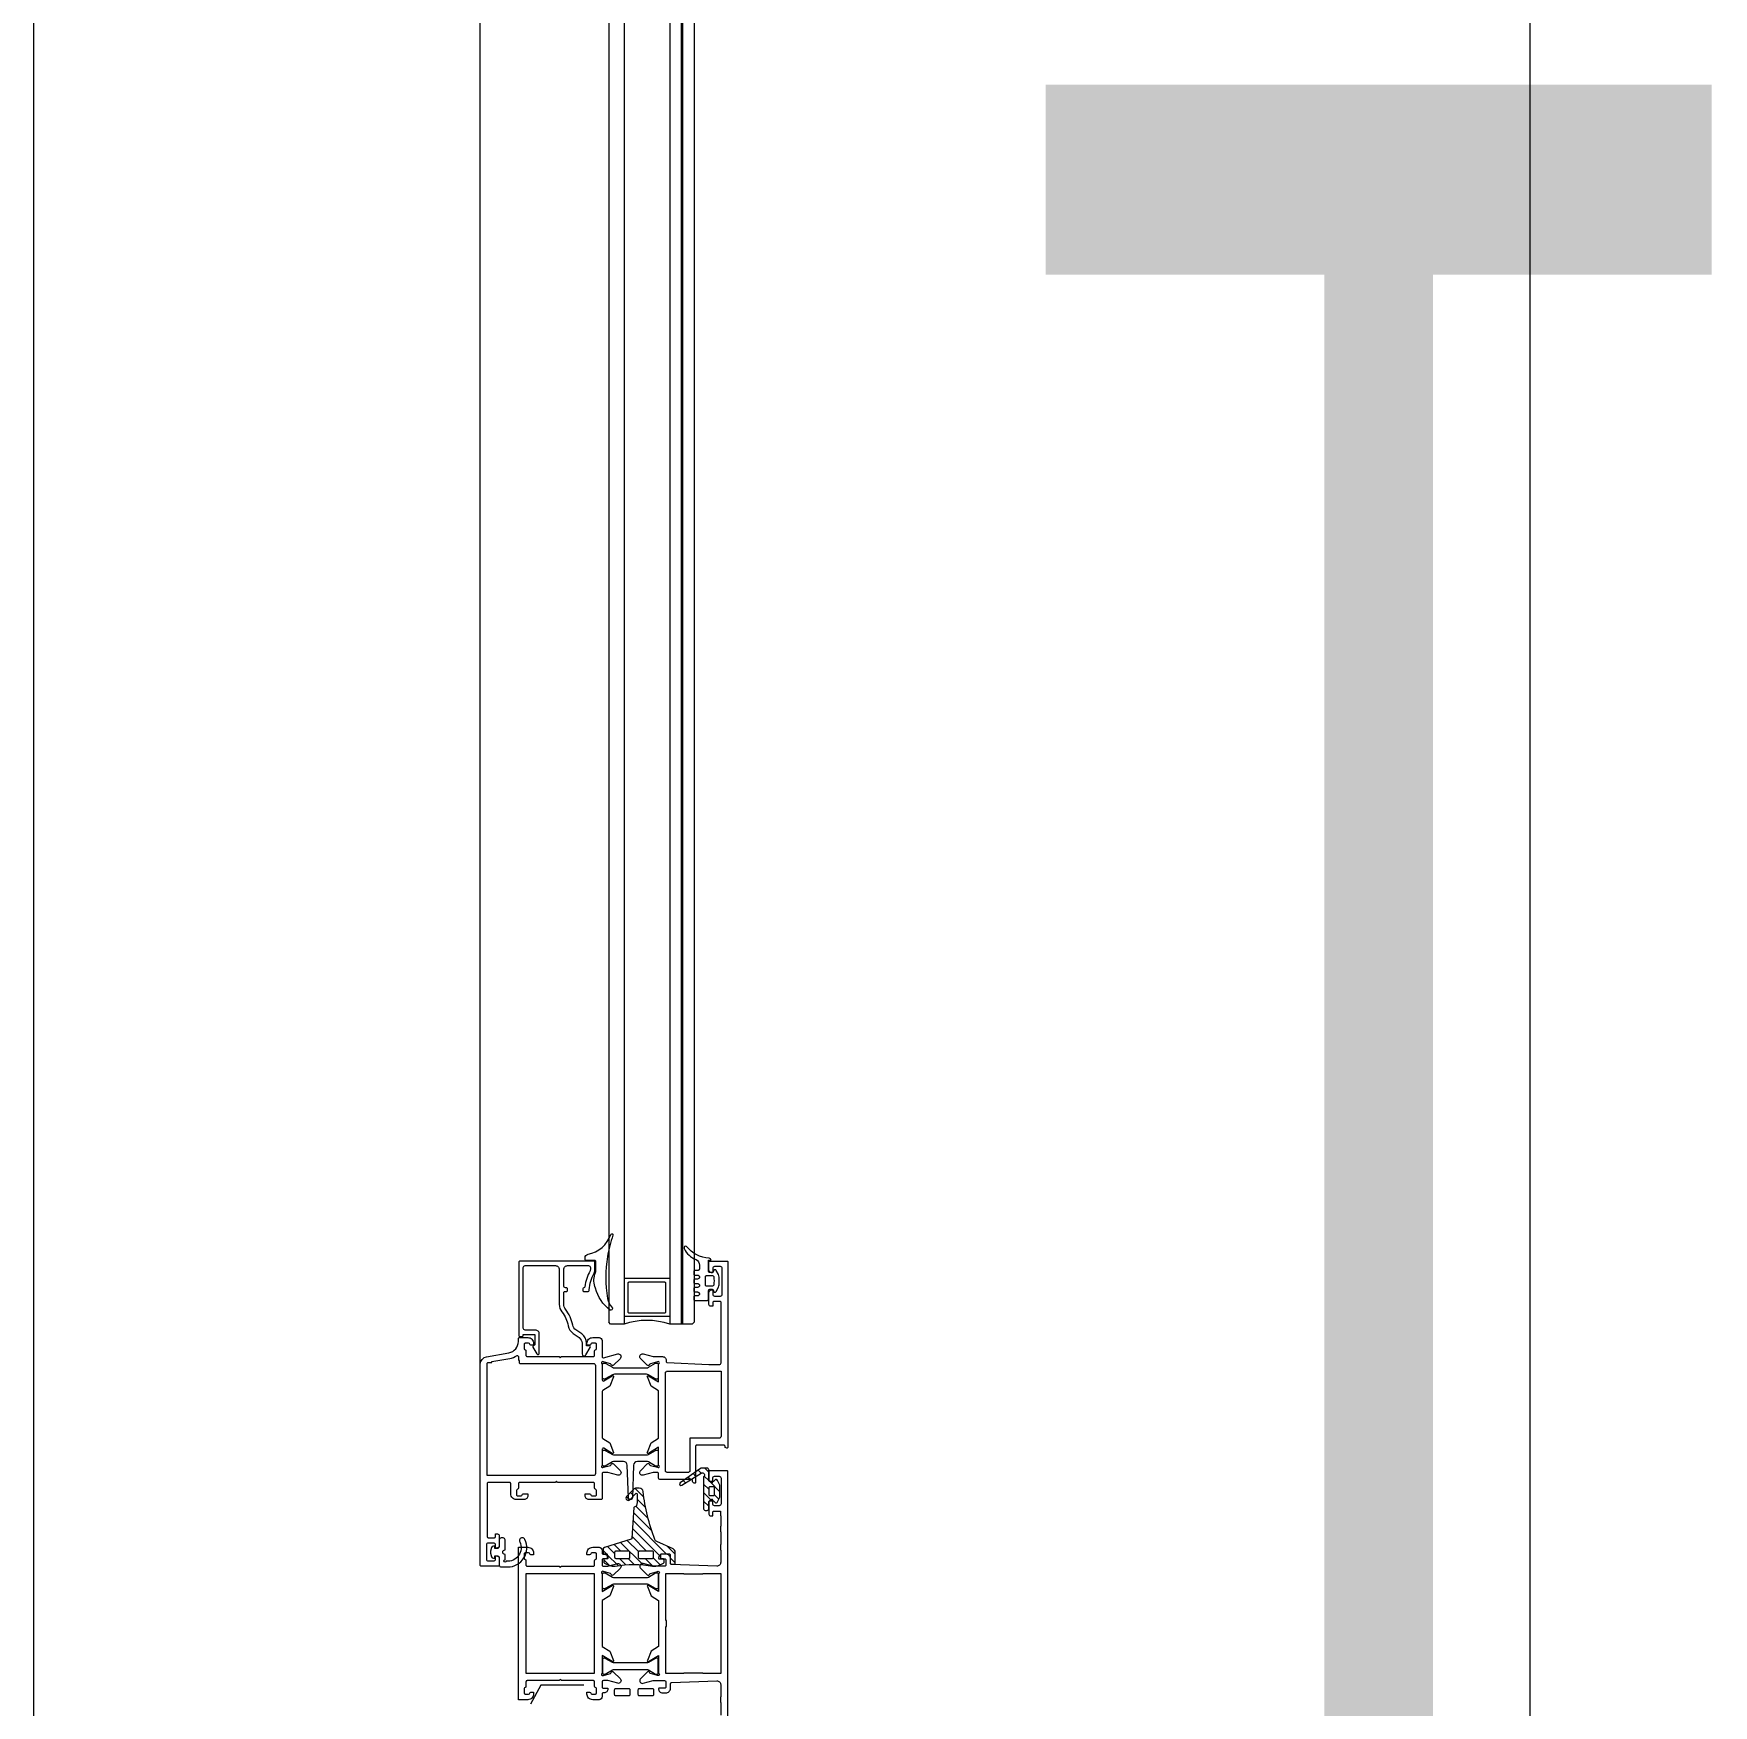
# Model space of a CAD drawing. Extents: x -9058 to 11890, y 0 to 4205.
# Drawn here: x 9837.8 to 9881.88, y 3164.12 to 3207.97 of the extents above; entities that cross this region are included whole.
import ezdxf
from ezdxf.enums import TextEntityAlignment as Align

# ---------------------------------------------------------------- set-up
doc = ezdxf.new("R2010")
doc.units = 0
doc.header["$MEASUREMENT"] = 0
doc.layers.get('0').update_dxf_attribs({"color": 9, "lineweight": 9})
doc.layers.add('M-TEFRIS2-015', color=129, linetype='Continuous', lineweight=9)
doc.layers.add('M-TEFRIS2-015 @ 20', color=129, linetype='Continuous', lineweight=9)
doc.styles.add('Arial', font='arial.ttf', dxfattribs={"height": 2.5})
doc.styles.add('MuuM_TEXT-STANDART', font='ARIALN.TTF')

# ---------------------------------------------------------------- blocks, each defined once
blk = doc.blocks.new('0a_roomno2')
blk.add_lwpolyline([(18, -5), (18, -16)])
at = {"style": 'Arial'}
blk.add_attdef('ODANO', (0, 1.505), '', height=3, dxfattribs=at)
blk.add_attdef('MEKANADI', text='', height=3, dxfattribs=at).set_placement((0.525, -4.75), align=Align.BOTTOM_LEFT)
at = {"style": 'MuuM_TEXT-STANDART', "width": 0.6}
for tag, p in [('YER01', (15, -7)), ('TAVAN01', (20.625, -7)), ('DUVAR01', (26.25, -7)), ('YER02', (15, -10.375)), ('TAVAN02', (20.625, -10.375)), ('DUVAR02', (26.25, -10.375)), ('YER03', (15, -13.75)), ('TAVAN03', (20.625, -13.75)), ('DUVAR03', (26.25, -13.75))]:
    blk.add_attdef(tag, text='', height=2.25, dxfattribs=at).set_placement(p, align=Align.MIDDLE_CENTER)
at = {"style": 'MuuM_TEXT-STANDART'}
blk.add_attdef('M2', text='', height=2.25, dxfattribs=at).set_placement((1.3231, -7.8046), align=Align.MIDDLE_LEFT)
at = {"style": 'MuuM_TEXT-STANDART', "width": 0.6}
blk.add_attdef('TEMIZTAVANYUKSEKLIGI', text='', height=2.25, dxfattribs=at).set_placement((2.7, -13.1619), align=Align.MIDDLE_LEFT)
blk = doc.blocks.new('*U679')
at = {"layer": 'M-TEFRIS2-015 @ 20'}
ref = blk.add_blockref('0a_roomno2', (9477.804, 3319.132), dxfattribs=dict(at, xscale=20, yscale=20, zscale=20))
ref.add_attrib('TAVAN01', 'T05', dxfattribs={"layer": '0', "height": 45, "style": 'MuuM_TEXT-STANDART', "width": 0.6}).set_placement((9890.304, 3184.132), align=Align.MIDDLE_CENTER)

msp = doc.modelspace()

# ---------------------------------------------------------------- hatches: boundary and pattern name
at = {"layer": 'M-TEFRIS2-015'}
h = msp.add_hatch(dxfattribs=at)
h.set_pattern_fill('ANSI31', color=256, scale=0.05, angle=360, style=0)
h.set_pattern_definition([(135, (9986.88847, 3350.93458), (0.1122532, 0.1122532), [])])
edge = h.paths.add_edge_path(flags=16)
edge.add_arc((9855.546, 3169.65), 0.025, 180, 270)
edge.add_line((9855.546, 3169.625), (9855.646, 3169.625))
edge.add_arc((9855.646, 3169.65), 0.025, -90, 0)
edge.add_line((9855.671, 3169.65), (9855.671, 3169.83))
edge.add_arc((9855.646, 3169.83), 0.025, 0, 90)
edge.add_line((9855.646, 3169.855), (9855.546, 3169.855))
edge.add_arc((9855.546, 3169.83), 0.025, 90, 180)
edge.add_line((9855.521, 3169.83), (9855.521, 3169.65))
edge = h.paths.add_edge_path()
edge.add_arc((9855.551, 3169.455), 0.035, 90, 180, ccw=False)
edge.add_line((9855.551, 3169.49), (9855.631, 3169.49))
edge.add_arc((9855.631, 3169.475), 0.015, 47.8308, 90, ccw=False)
edge.add_line((9855.641, 3169.486), (9855.683, 3169.446))
edge.add_arc((9855.711, 3169.475), 0.04, 226.3869, 332.9563)
edge.add_line((9855.746, 3169.457), (9855.792, 3169.546))
edge.add_arc((9855.636, 3169.625), 0.175, -27.0437, 0)
edge.add_line((9855.811, 3169.625), (9855.811, 3169.855))
edge.add_arc((9855.636, 3169.855), 0.175, 0, 27.0437)
edge.add_line((9855.792, 3169.935), (9855.746, 3170.023))
edge.add_arc((9855.711, 3170.005), 0.04, 27.0437, 133.6131)
edge.add_line((9855.683, 3170.034), (9855.641, 3169.994))
edge.add_arc((9855.631, 3170.005), 0.015, -90, -47.8308, ccw=False)
edge.add_line((9855.631, 3169.99), (9855.551, 3169.99))
edge.add_arc((9855.551, 3170.025), 0.035, 180, 270, ccw=False)
edge.add_line((9855.516, 3170.025), (9855.516, 3170.305))
edge.add_arc((9855.476, 3170.305), 0.04, 0, 90)
edge.add_line((9855.476, 3170.345), (9855.331, 3170.345))
edge.add_arc((9855.331, 3170.295), 0.05, 90, 130.0348)
edge.add_line((9855.299, 3170.334), (9854.765, 3169.961))
edge.add_arc((9854.791, 3169.93), 0.04, 130.0348, 303.0043)
edge.add_line((9854.812, 3169.897), (9855.317, 3170.215))
edge.add_arc((9855.35, 3170.164), 0.06, -56.1456, 123.0043, ccw=False)
edge.add_line((9855.384, 3170.115), (9855.384, 3169.275))
edge.add_arc((9855.424, 3169.275), 0.04, 180, 270)
edge.add_line((9855.424, 3169.235), (9855.476, 3169.235))
edge.add_arc((9855.476, 3169.275), 0.04, 270, 360)
edge.add_line((9855.516, 3169.275), (9855.516, 3169.455))
h = msp.add_hatch(dxfattribs=at)
h.set_pattern_fill('ANSI31', color=256, scale=0.05, angle=-90, style=0)
h.set_pattern_definition([(135, (9604.3745, 3168.47475), (-0.1122532, -0.1122532), [])])
h.paths.add_polyline_path([(9853.363, 3169.599), (9853.544, 3169.787, -0.203536), (9853.616, 3169.817), (9853.696, 3169.817, -0.380587), (9853.795, 3169.729, 0.061836), (9854.103, 3168.472, 0.189764), (9854.152, 3168.418), (9854.58, 3168.227, -0.285747), (9854.636, 3168.137), (9854.636, 3167.847, -0.414214), (9854.616, 3167.827), (9854.526, 3167.827, -0.414214), (9854.506, 3167.847), (9854.506, 3168.062, 0.414214), (9854.471, 3168.097), (9854.281, 3168.097, 0.414214), (9854.256, 3168.072), (9854.256, 3167.992, 0.414214), (9854.281, 3167.967), (9854.316, 3167.967, -0.414214), (9854.346, 3167.937), (9854.346, 3167.871, -0.296563), (9854.334, 3167.853), (9854.199, 3167.793, -0.104779), (9854.126, 3167.777), (9854.046, 3167.777, 0.081633), (9853.066, 3167.777), (9852.986, 3167.777, -0.104779), (9852.913, 3167.793), (9852.778, 3167.853, -0.296563), (9852.766, 3167.871), (9852.766, 3167.937, -0.414214), (9852.796, 3167.967), (9852.831, 3167.967, 0.414214), (9852.856, 3167.992), (9852.856, 3168.072, 0.414214), (9852.831, 3168.097), (9852.771, 3168.097, -0.414214), (9852.746, 3168.122), (9852.746, 3168.217, -0.328426), (9852.781, 3168.265), (9853.484, 3168.484, 0.309555), (9853.501, 3168.506), (9853.556, 3169.309, -0.394287), (9853.576, 3169.327, 0.364538), (9853.625, 3169.369, 0.068684), (9853.636, 3169.669, 0.950368), (9853.596, 3169.667, -0.000002), (9853.596, 3169.667), (9853.449, 3169.516, -0.999219)])
h.paths.add_polyline_path([(9853.696, 3168.167), (9854.036, 3168.167, -0.414214), (9854.066, 3168.137), (9854.066, 3168.007, -0.414214), (9854.036, 3167.977), (9853.696, 3167.977, -0.414214), (9853.666, 3168.007), (9853.666, 3168.137, -0.414214)], flags=16)
h.paths.add_polyline_path([(9853.446, 3168.137), (9853.446, 3168.007, -0.414214), (9853.416, 3167.977), (9853.076, 3167.977, -0.414214), (9853.046, 3168.007), (9853.046, 3168.137, -0.414214), (9853.076, 3168.167), (9853.416, 3168.167, -0.414214)], flags=16)

# ---------------------------------------------------------------- linework, layer by layer
for p, q in [((9852.894, 3222.048), (9852.894, 3176.678)), ((9853.294, 3222.048), (9853.294, 3176.678)), ((9854.494, 3222.048), (9854.494, 3176.678)), ((9854.794, 3222.048), (9854.794, 3176.678)), ((9854.832, 3222.048), (9854.832, 3176.678)), ((9855.132, 3222.048), (9855.132, 3176.678)), ((9852.894, 3176.895), (9852.894, 3174.626)), ((9852.894, 3176.895), (9852.894, 3174.17)), ((9853.294, 3176.895), (9853.294, 3174.12)), ((9854.494, 3176.895), (9854.494, 3174.12)), ((9854.794, 3176.895), (9854.794, 3174.12)), ((9854.832, 3176.895), (9854.832, 3174.12)), ((9855.132, 3176.895), (9855.132, 3174.17)), ((9854.494, 3175.32), (9853.294, 3175.32)), ((9852.944, 3174.12), (9852.894, 3174.17)), ((9853.294, 3174.12), (9852.944, 3174.12)), ((9854.494, 3174.32), (9853.294, 3174.32)), ((9855.082, 3174.12), (9854.494, 3174.12)), ((9855.082, 3174.12), (9855.132, 3174.17)), ((9851.112, 3164.652), (9850.842, 3164.152)), ((9852.072, 3164.652), (9851.112, 3164.652)), ((9852.243, 3164.652), (9852.072, 3164.652))]:
    msp.add_line(p, q, dxfattribs=at)
for points in [[(9877.058, 3299.873), (9877.058, 3159.873)], [(9849.522, 3173.05), (9849.523, 3291.808)]]:
    msp.add_lwpolyline(points, dxfattribs=at)
for points in [[(9852.523, 3175.79), (9852.303, 3175.79, -0.414214), (9852.273, 3175.82), (9852.273, 3175.858, -0.356389), (9852.353, 3175.956, 0.262181), (9852.947, 3176.47, -0.316752), (9852.975, 3176.49, -0.499585), (9853.004, 3176.452, 0.048291), (9852.862, 3175.896, 0.086497), (9852.865, 3174.797, 0.16681), (9852.977, 3174.57, -0.169383), (9852.991, 3174.549), (9852.993, 3174.536, -0.513067), (9852.927, 3174.489, -0.159858), (9852.548, 3175.064, -0.178819), (9852.53, 3175.43), (9852.54, 3175.45, 0.13005), (9852.553, 3175.499), (9852.553, 3175.76, 0.414214)], [(9851.743, 3174.977), (9851.783, 3174.977, 0.414214), (9851.813, 3175.007), (9851.813, 3175.047, 0.414214), (9851.783, 3175.077), (9851.763, 3175.077, -0.414214), (9851.713, 3175.127), (9851.713, 3175.557, -0.414214), (9851.813, 3175.657), (9852.362, 3175.657, -0.414214), (9852.412, 3175.607), (9852.412, 3175.555, -0.127567), (9852.403, 3175.521, 0.09888), (9852.269, 3175.103, -0.367727), (9852.241, 3175.077, 0.399482), (9852.213, 3175.047), (9852.213, 3175.007, 0.414214), (9852.243, 3174.977), (9852.333, 3174.977, 0.400329), (9852.383, 3175.024, -0.114933), (9852.507, 3175.461, 0.127017), (9852.532, 3175.558), (9852.532, 3175.747, 0.414214), (9852.502, 3175.777), (9850.562, 3175.777, 0.414214), (9850.532, 3175.747), (9850.532, 3173.827, 0.414214), (9850.562, 3173.797), (9850.622, 3173.797, 0.414214), (9850.652, 3173.827), (9850.652, 3173.847), (9850.952, 3173.847), (9850.952, 3173.577), (9850.917, 3173.557, 0.414214), (9850.906, 3173.516), (9851.005, 3173.345, 0.767327), (9851.072, 3173.363), (9851.072, 3173.867, 0.414214), (9850.972, 3173.967), (9850.702, 3173.967, -0.414214), (9850.652, 3174.017), (9850.652, 3175.607, -0.414214), (9850.702, 3175.657), (9851.493, 3175.657, -0.414214), (9851.593, 3175.557), (9851.593, 3174.643, 0.172094), (9851.664, 3174.442, -0.126051), (9851.83, 3174.081, 0.197455), (9851.961, 3173.876), (9852.115, 3173.768, -0.244698), (9852.192, 3173.621), (9852.192, 3173.341, 0.767327), (9852.294, 3173.314), (9852.408, 3173.512, 0.57735), (9852.382, 3173.557), (9852.312, 3173.557), (9852.312, 3173.621, 0.244698), (9852.184, 3173.866), (9852.03, 3173.969, -0.197455), (9851.948, 3174.097, 0.126051), (9851.757, 3174.512, -0.178336), (9851.713, 3174.643), (9851.713, 3174.947, -0.414214)], [(9854.364, 3174.42, 0.414214), (9854.394, 3174.45), (9854.394, 3175.19, 0.414214), (9854.364, 3175.22), (9853.424, 3175.22, 0.414214), (9853.394, 3175.19), (9853.394, 3174.45, 0.414214), (9853.424, 3174.42)], [(9855.656, 3175.362, 0.359904), (9855.627, 3175.387), (9855.451, 3175.387, 0.414214), (9855.421, 3175.357), (9855.421, 3175.157, 0.414214), (9855.451, 3175.127), (9855.627, 3175.127, 0.359904), (9855.656, 3175.151, 0.094739)], [(9852.522, 3173.421, -0.365977), (9852.547, 3173.45, 0.365977), (9852.572, 3173.48), (9852.572, 3173.59, 0.414214), (9852.542, 3173.62), (9852.452, 3173.62, 0.365977), (9852.423, 3173.595, -0.366034), (9852.393, 3173.57), (9852.332, 3173.57, -0.414214), (9852.322, 3173.58), (9852.322, 3173.62, -0.414214), (9852.472, 3173.77), (9852.642, 3173.77, -0.414214), (9852.722, 3173.69), (9852.722, 3173.27, 0.493043), (9852.76, 3173.241), (9853.128, 3173.34, -0.700084), (9853.204, 3173.232), (9853.191, 3173.214), (9853.018, 3173.043, -0.607471), (9852.958, 3173.059, 0.283637), (9852.936, 3173.081), (9852.753, 3173.131, 1.229391), (9852.722, 3173.08), (9852.722, 3172.659, 0.585524), (9852.768, 3172.634), (9852.987, 3172.768, -0.713664), (9853.016, 3172.743), (9852.922, 3172.494), (9852.737, 3172.38, 0.261412), (9852.722, 3172.355), (9852.722, 3171.144, 0.261412), (9852.737, 3171.118), (9852.922, 3171.005), (9853.016, 3170.755, -0.713664), (9852.987, 3170.731), (9852.768, 3170.865, 0.585524), (9852.722, 3170.839), (9852.722, 3170.418, 1.229391), (9852.753, 3170.368), (9852.936, 3170.417, 0.283637), (9852.958, 3170.44, -0.607471), (9853.018, 3170.456), (9853.191, 3170.284), (9853.204, 3170.267, -0.700084), (9853.128, 3170.159), (9852.868, 3170.229), (9852.752, 3170.229, 0.414214), (9852.722, 3170.199), (9852.722, 3169.55, -0.414214), (9852.692, 3169.52), (9852.372, 3169.52, -0.414222), (9852.272, 3169.62), (9852.272, 3169.66, -0.414214), (9852.282, 3169.67), (9852.393, 3169.67, -0.366034), (9852.423, 3169.645, 0.365977), (9852.452, 3169.62), (9852.542, 3169.62, 0.414214), (9852.572, 3169.65), (9852.572, 3169.76, 0.365977), (9852.547, 3169.79, -0.365977), (9852.522, 3169.819), (9852.522, 3169.94, 0.414214), (9852.492, 3169.97), (9851.552, 3169.97), (9851.522, 3170), (9851.492, 3169.97), (9850.552, 3169.97, 0.414214), (9850.522, 3169.94), (9850.522, 3169.819, -0.365977), (9850.497, 3169.79, 0.365977), (9850.472, 3169.76), (9850.472, 3169.65, 0.414214), (9850.502, 3169.62), (9850.592, 3169.62, 0.365977), (9850.622, 3169.645, -0.366034), (9850.651, 3169.67), (9850.762, 3169.67, -0.414214), (9850.772, 3169.66), (9850.772, 3169.62, -0.414214), (9850.672, 3169.52), (9850.472, 3169.52, -0.414214), (9850.322, 3169.67), (9850.322, 3169.94, 0.414214), (9850.292, 3169.97), (9849.732, 3169.97, 0.414214), (9849.702, 3169.94), (9849.702, 3168.55, 0.414214), (9849.732, 3168.52), (9849.892, 3168.52, 0.414214), (9849.922, 3168.55), (9849.922, 3168.62), (9849.972, 3168.62, -0.414214), (9850.022, 3168.57), (9850.022, 3168.315, -0.414214), (9849.952, 3168.245), (9849.932, 3168.245, -0.414214), (9849.922, 3168.255), (9849.922, 3168.33, 0.414214), (9849.872, 3168.38), (9849.732, 3168.38, 0.414214), (9849.682, 3168.33), (9849.682, 3167.96, 0.414214), (9849.732, 3167.91), (9849.872, 3167.91, 0.414214), (9849.922, 3167.96), (9849.922, 3168.035, -0.414214), (9849.932, 3168.045), (9849.952, 3168.045, -0.414214), (9850.022, 3167.975), (9850.022, 3167.8, -0.414214), (9849.992, 3167.77), (9849.552, 3167.77, -0.414214), (9849.522, 3167.8), (9849.522, 3173.07, -0.363975), (9849.688, 3173.267), (9850.274, 3173.37, 0.36397), (9850.522, 3173.666), (9850.522, 3173.74, -0.414214), (9850.552, 3173.77), (9850.772, 3173.77, -0.414214), (9850.922, 3173.62), (9850.922, 3173.58, -0.414214), (9850.912, 3173.57), (9850.851, 3173.57, -0.366034), (9850.822, 3173.595, 0.365977), (9850.792, 3173.62), (9850.702, 3173.62, 0.414214), (9850.672, 3173.59), (9850.672, 3173.48, 0.365977), (9850.697, 3173.45, -0.365977), (9850.722, 3173.421), (9850.722, 3173.3, 0.414214), (9850.752, 3173.27), (9851.592, 3173.27), (9851.622, 3173.24), (9851.652, 3173.27), (9852.492, 3173.27, 0.414214), (9852.522, 3173.3)], [(9849.702, 3173.069, -0.207097), (9849.724, 3173.12), (9849.822, 3173.12), (9849.822, 3173.138), (9850.3, 3173.223, 0.106114), (9850.475, 3173.294, -0.602221), (9850.522, 3173.269), (9850.522, 3173.22, 0.162278), (9850.542, 3173.16), (9850.542, 3173.12, 0.414214), (9850.572, 3173.09), (9852.492, 3173.09, -0.414214), (9852.542, 3173.04), (9852.542, 3170.2, -0.414214), (9852.492, 3170.15), (9849.702, 3170.15)], [(9853.937, 3172.99), (9854.123, 3173.097, -0.131652), (9854.138, 3173.101), (9854.164, 3173.101, -0.414214), (9854.194, 3173.071), (9854.194, 3172.711, -0.414214), (9854.164, 3172.681), (9854.138, 3172.681, -0.131652), (9854.123, 3172.685), (9853.937, 3172.793, 0.131652), (9853.887, 3172.806), (9853.041, 3172.806, 0.131652), (9852.991, 3172.793), (9852.804, 3172.685, -0.131652), (9852.789, 3172.681), (9852.764, 3172.681, -0.414214), (9852.734, 3172.711), (9852.734, 3173.071, -0.414214), (9852.764, 3173.101), (9852.789, 3173.101, -0.131652), (9852.804, 3173.097), (9852.991, 3172.99, 0.131652), (9853.041, 3172.976), (9853.887, 3172.976, 0.131652)], [(9855.022, 3171.12), (9855.022, 3170.28, -0.414214), (9854.972, 3170.23), (9854.432, 3170.23, -0.414214), (9854.382, 3170.28), (9854.382, 3172.84, -0.414214), (9854.432, 3172.89), (9855.842, 3172.89), (9855.842, 3171.18, -0.414214), (9855.792, 3171.13), (9855.032, 3171.13, 0.414214)], [(9853.381, 3170.424, 0.403142), (9853.281, 3170.52), (9853.041, 3170.52, 0.131652), (9852.991, 3170.507), (9852.804, 3170.399, -0.131652), (9852.789, 3170.395), (9852.764, 3170.395, -0.414214), (9852.734, 3170.425), (9852.734, 3170.785, -0.414214), (9852.764, 3170.815), (9852.789, 3170.815, -0.131652), (9852.804, 3170.811), (9852.991, 3170.703, 0.131652), (9853.041, 3170.69), (9853.887, 3170.69, 0.131652), (9853.937, 3170.703), (9854.123, 3170.811, -0.131652), (9854.138, 3170.815), (9854.164, 3170.815, -0.414214), (9854.194, 3170.785), (9854.194, 3170.425, -0.414214), (9854.164, 3170.395), (9854.138, 3170.395, -0.131652), (9854.123, 3170.399), (9853.937, 3170.507, 0.131652), (9853.887, 3170.52), (9853.646, 3170.52, 0.403142), (9853.546, 3170.424), (9853.514, 3169.568, -0.962756), (9853.414, 3169.568)], [(9855.516, 3169.455, -0.414214), (9855.551, 3169.49), (9855.631, 3169.49, -0.186103), (9855.641, 3169.486), (9855.683, 3169.446, 0.501687), (9855.746, 3169.457), (9855.792, 3169.546, 0.118551), (9855.811, 3169.625), (9855.811, 3169.855, 0.118551), (9855.792, 3169.935), (9855.746, 3170.023, 0.501687), (9855.683, 3170.034), (9855.641, 3169.994, -0.186103), (9855.631, 3169.99), (9855.551, 3169.99, -0.414214), (9855.516, 3170.025), (9855.516, 3170.305, 0.414214), (9855.476, 3170.345), (9855.331, 3170.345, 0.176484), (9855.299, 3170.334), (9854.765, 3169.961, 0.940455), (9854.812, 3169.897), (9855.317, 3170.215, -0.992608), (9855.384, 3170.115), (9855.384, 3169.275, 0.414214), (9855.424, 3169.235), (9855.476, 3169.235, 0.414214), (9855.516, 3169.275)], [(9855.521, 3169.65, 0.414214), (9855.546, 3169.625), (9855.646, 3169.625, 0.414214), (9855.671, 3169.65), (9855.671, 3169.83, 0.414214), (9855.646, 3169.855), (9855.546, 3169.855, 0.414214), (9855.521, 3169.83)], [(9849.902, 3167.986), (9849.902, 3168.046), (9849.982, 3168.046, -0.236068), (9850.022, 3167.966), (9850.022, 3167.802, 0.414214), (9850.072, 3167.752), (9850.243, 3167.752, 0.557109), (9850.691, 3168.475, 0.284432), (9850.624, 3168.516, 0.557109), (9850.557, 3168.408, -0.59685), (9850.202, 3167.904, -2.161979), (9850.172, 3167.939), (9850.172, 3168.081, -1), (9850.172, 3168.201), (9850.172, 3168.466, 0.414214), (9850.122, 3168.516), (9850.072, 3168.516, 0.414214), (9850.022, 3168.466), (9850.022, 3168.316, -0.236068), (9849.982, 3168.236), (9849.902, 3168.236), (9849.902, 3168.296), (9849.868, 3168.296, 0.323522), (9849.821, 3168.262), (9849.79, 3168.169, 0.019238), (9849.788, 3168.161), (9849.788, 3168.121, 0.019238), (9849.79, 3168.114), (9849.821, 3168.021, 0.323522), (9849.868, 3167.986)], [(9853.078, 3168.167, 0.414214), (9853.048, 3168.137), (9853.048, 3168.007, 0.414214), (9853.078, 3167.977), (9853.418, 3167.977, 0.414214), (9853.448, 3168.007), (9853.448, 3168.137, 0.414214), (9853.418, 3168.167)], [(9853.698, 3168.167, 0.414214), (9853.668, 3168.137), (9853.668, 3168.007, 0.414214), (9853.698, 3167.977), (9854.038, 3167.977, 0.414214), (9854.068, 3168.007), (9854.068, 3168.137, 0.414214), (9854.038, 3168.167)], [(9853.04, 3167.305, 0.131652), (9852.99, 3167.292), (9852.804, 3167.184, -0.131652), (9852.789, 3167.18), (9852.764, 3167.18, -0.414214), (9852.734, 3167.21), (9852.734, 3167.57, -0.414214), (9852.764, 3167.6), (9852.789, 3167.6, -0.131652), (9852.804, 3167.596), (9852.99, 3167.489, 0.131652), (9853.04, 3167.475), (9853.887, 3167.475, 0.131652), (9853.937, 3167.489), (9854.123, 3167.596, -0.131652), (9854.138, 3167.6), (9854.164, 3167.6, -0.414214), (9854.194, 3167.57), (9854.194, 3167.21, -0.414214), (9854.164, 3167.18), (9854.138, 3167.18, -0.131652), (9854.123, 3167.184), (9853.937, 3167.292, 0.131652), (9853.887, 3167.305)], [(9853.04, 3165.234, -0.131652), (9852.99, 3165.248), (9852.804, 3165.355, 0.131652), (9852.789, 3165.359), (9852.764, 3165.359, 0.414214), (9852.734, 3165.329), (9852.734, 3164.969, 0.414214), (9852.764, 3164.939), (9852.789, 3164.939, 0.131652), (9852.804, 3164.944), (9852.99, 3165.051, -0.131652), (9853.04, 3165.064), (9853.887, 3165.064, -0.131652), (9853.937, 3165.051), (9854.123, 3164.944, 0.131652), (9854.138, 3164.939), (9854.164, 3164.939, 0.414214), (9854.194, 3164.969), (9854.194, 3165.329, 0.414214), (9854.164, 3165.359), (9854.138, 3165.359, 0.131652), (9854.123, 3165.355), (9853.937, 3165.248, -0.131652), (9853.887, 3165.234)], [(9853.078, 3164.373, -0.414214), (9853.048, 3164.403), (9853.048, 3164.533, -0.414214), (9853.078, 3164.563), (9853.418, 3164.563, -0.414214), (9853.448, 3164.533), (9853.448, 3164.403, -0.414214), (9853.418, 3164.373)], [(9853.698, 3164.373, -0.414214), (9853.668, 3164.403), (9853.668, 3164.533, -0.414214), (9853.698, 3164.563), (9854.038, 3164.563, -0.414214), (9854.068, 3164.533), (9854.068, 3164.403, -0.414214), (9854.038, 3164.373)]]:
    msp.add_lwpolyline(points, format="xyb", close=True, dxfattribs=at)
for points in [[(9855.532, 3175.852, -0.220745), (9854.938, 3176.161, 0.651907), (9854.869, 3176.105, 0.176952), (9855.185, 3175.814, -0.281357), (9855.273, 3175.67), (9855.273, 3175.589), (9855.273, 3175.576), (9855.272, 3175.568), (9855.271, 3175.561), (9855.268, 3175.554), (9855.263, 3175.547), (9855.258, 3175.54), (9855.252, 3175.535), (9855.245, 3175.531), (9855.237, 3175.528), (9855.223, 3175.526), (9855.147, 3175.526), (9855.144, 3175.525), (9855.141, 3175.525), (9855.138, 3175.524), (9855.135, 3175.522), (9855.133, 3175.52), (9855.131, 3175.517), (9855.129, 3175.514), (9855.128, 3175.512), (9855.127, 3175.506), (9855.127, 3175.426), (9855.127, 3175.423), (9855.128, 3175.42), (9855.129, 3175.417), (9855.131, 3175.414), (9855.133, 3175.412), (9855.135, 3175.409), (9855.138, 3175.408), (9855.141, 3175.407), (9855.147, 3175.406), (9855.223, 3175.406), (9855.23, 3175.405), (9855.237, 3175.403), (9855.245, 3175.401), (9855.252, 3175.396), (9855.258, 3175.391), (9855.263, 3175.385), (9855.268, 3175.378), (9855.271, 3175.37), (9855.273, 3175.356), (9855.272, 3175.348), (9855.271, 3175.341), (9855.268, 3175.334), (9855.263, 3175.327), (9855.258, 3175.32), (9855.252, 3175.315), (9855.245, 3175.311), (9855.237, 3175.308), (9855.223, 3175.306), (9855.147, 3175.306), (9855.144, 3175.305), (9855.141, 3175.305), (9855.138, 3175.304), (9855.135, 3175.302), (9855.133, 3175.3), (9855.131, 3175.297), (9855.129, 3175.294), (9855.128, 3175.292), (9855.127, 3175.286), (9855.127, 3175.206), (9855.127, 3175.203), (9855.128, 3175.2), (9855.129, 3175.197), (9855.131, 3175.194), (9855.133, 3175.192), (9855.135, 3175.189), (9855.138, 3175.188), (9855.141, 3175.187), (9855.147, 3175.186), (9855.223, 3175.186), (9855.23, 3175.185), (9855.237, 3175.183), (9855.245, 3175.181), (9855.252, 3175.176), (9855.258, 3175.171), (9855.263, 3175.165), (9855.268, 3175.158), (9855.271, 3175.15), (9855.273, 3175.136), (9855.272, 3175.128), (9855.271, 3175.121), (9855.268, 3175.114), (9855.263, 3175.107), (9855.258, 3175.1), (9855.252, 3175.095), (9855.245, 3175.091), (9855.237, 3175.088), (9855.223, 3175.086), (9855.147, 3175.086), (9855.144, 3175.085), (9855.141, 3175.085), (9855.138, 3175.084), (9855.135, 3175.082), (9855.133, 3175.08), (9855.131, 3175.077), (9855.129, 3175.074), (9855.128, 3175.072), (9855.127, 3175.066), (9855.127, 3174.986), (9855.127, 3174.983), (9855.128, 3174.98), (9855.129, 3174.977), (9855.131, 3174.974), (9855.133, 3174.972), (9855.135, 3174.969), (9855.138, 3174.968), (9855.141, 3174.967), (9855.147, 3174.966), (9855.223, 3174.966), (9855.23, 3174.965), (9855.237, 3174.963), (9855.245, 3174.961), (9855.252, 3174.956), (9855.258, 3174.951), (9855.263, 3174.945), (9855.268, 3174.938), (9855.271, 3174.93), (9855.273, 3174.916), (9855.272, 3174.908), (9855.271, 3174.901), (9855.268, 3174.894), (9855.263, 3174.887), (9855.258, 3174.88), (9855.252, 3174.875), (9855.245, 3174.871), (9855.237, 3174.868), (9855.223, 3174.866), (9855.147, 3174.866), (9855.144, 3174.865), (9855.141, 3174.865), (9855.138, 3174.864), (9855.135, 3174.862), (9855.133, 3174.86), (9855.131, 3174.857), (9855.129, 3174.855), (9855.128, 3174.852), (9855.127, 3174.846), (9855.127, 3174.766), (9855.127, 3174.763), (9855.128, 3174.76), (9855.129, 3174.757), (9855.131, 3174.754), (9855.133, 3174.752), (9855.135, 3174.749), (9855.138, 3174.748), (9855.141, 3174.747), (9855.147, 3174.746), (9855.485, 3174.746, 0.414214), (9855.515, 3174.776), (9855.515, 3175.007, -0.414214), (9855.545, 3175.037), (9855.61, 3175.037, -0.291535), (9855.628, 3175.025), (9855.648, 3174.977, 0.613042), (9855.711, 3174.975), (9855.774, 3175.094, 0.127095), (9855.79, 3175.157), (9855.79, 3175.357, 0.127095), (9855.774, 3175.42), (9855.716, 3175.528, 0.585233), (9855.647, 3175.529), (9855.622, 3175.481, -0.167811), (9855.61, 3175.477), (9855.545, 3175.477, -0.414214), (9855.515, 3175.507), (9855.515, 3175.802), (9855.578, 3175.802, 0.394677), (9855.532, 3175.852)], [(9854.4, 3173.15, 0.459137), (9854.428, 3173.114), (9855.522, 3173.06), (9855.792, 3173.06, 0.414214), (9855.842, 3173.11), (9855.842, 3174.69, 0.414214), (9855.812, 3174.72), (9855.652, 3174.72, 0.414214), (9855.622, 3174.69), (9855.622, 3174.59), (9855.572, 3174.59, -0.414214), (9855.522, 3174.64), (9855.522, 3174.95, -0.414214), (9855.592, 3175.02), (9855.612, 3175.02, -0.414214), (9855.622, 3175.01), (9855.622, 3174.91, 0.414214), (9855.672, 3174.86), (9855.822, 3174.86, 0.414214), (9855.872, 3174.91), (9855.872, 3175.58, 0.414214), (9855.822, 3175.63), (9855.672, 3175.63, 0.414214), (9855.622, 3175.58), (9855.622, 3175.48, -0.414214), (9855.612, 3175.47), (9855.592, 3175.47, -0.414214), (9855.522, 3175.54), (9855.522, 3175.76, -0.414214), (9855.532, 3175.77), (9856.012, 3175.77, -0.414214), (9856.022, 3175.76), (9856.022, 3170.895, -0.535184), (9855.988, 3170.872), (9855.944, 3170.89), (9855.944, 3170.92, 0.414214), (9855.914, 3170.95), (9855.202, 3170.95, 0.414214), (9855.172, 3170.92), (9855.172, 3169.975, -0.535184), (9855.138, 3169.952), (9855.113, 3169.962, -0.302776), (9855.094, 3169.99), (9855.094, 3170.02, 0.414214), (9855.064, 3170.05), (9854.232, 3170.05, -0.414214), (9854.202, 3170.08), (9854.202, 3170.199, 0.414214), (9854.172, 3170.229), (9854.057, 3170.229), (9853.796, 3170.159, -0.700084), (9853.721, 3170.267), (9853.733, 3170.284), (9853.906, 3170.456, -0.607471), (9853.966, 3170.44, 0.283637), (9853.988, 3170.417), (9854.172, 3170.368, 1.229391), (9854.202, 3170.418), (9854.202, 3170.892), (9853.936, 3170.73, -0.859449), (9853.91, 3170.76), (9854.003, 3171.005), (9854.202, 3171.127), (9854.202, 3172.372), (9854.003, 3172.494), (9853.91, 3172.738, -0.859449), (9853.936, 3172.769), (9854.202, 3172.606), (9854.202, 3173.08, 1.229391), (9854.172, 3173.131), (9853.988, 3173.081, 0.283637), (9853.966, 3173.059, -0.607471), (9853.906, 3173.043), (9853.733, 3173.214), (9853.721, 3173.232, -0.700084), (9853.796, 3173.34), (9854.057, 3173.27), (9854.302, 3173.27, -0.474196), (9854.4, 3173.15)], [(9856.022, 3162.28), (9856.022, 3170.26, 0.414214), (9856.012, 3170.27), (9855.532, 3170.27, 0.414214), (9855.522, 3170.26), (9855.522, 3170.04, 0.414214), (9855.592, 3169.97), (9855.612, 3169.97, 0.414214), (9855.622, 3169.98), (9855.622, 3170.08, -0.414214), (9855.672, 3170.13), (9855.792, 3170.13, -0.414214), (9855.842, 3170.08), (9855.842, 3169.41, -0.414214), (9855.792, 3169.36), (9855.672, 3169.36, -0.414214), (9855.622, 3169.41), (9855.622, 3169.51, 0.414214), (9855.612, 3169.52), (9855.592, 3169.52, 0.414214), (9855.522, 3169.45), (9855.522, 3169.14, 0.414214), (9855.572, 3169.09), (9855.622, 3169.09), (9855.622, 3169.19, -0.414214), (9855.652, 3169.22), (9855.822, 3169.22), (9855.822, 3169.09), (9855.832, 3169.09), (9855.832, 3168.823), (9855.822, 3168.823), (9855.822, 3168.673), (9855.832, 3168.673), (9855.832, 3168.343), (9855.822, 3168.343), (9855.822, 3168.193), (9855.832, 3168.193), (9855.832, 3167.874, -0.425337), (9855.728, 3167.774), (9854.541, 3167.819, -0.403083), (9854.512, 3167.849), (9854.512, 3167.97, 0.414214), (9854.392, 3168.09), (9854.302, 3168.09, 0.414214), (9854.202, 3167.99), (9854.202, 3167.98, 0.414214), (9854.212, 3167.97), (9854.362, 3167.97, -0.414214), (9854.392, 3167.94), (9854.392, 3167.8, -0.414214), (9854.362, 3167.77), (9854.057, 3167.77), (9853.796, 3167.84, 0.700084), (9853.721, 3167.732), (9853.733, 3167.714), (9853.906, 3167.543, 0.607471), (9853.966, 3167.559, -0.283637), (9853.988, 3167.581), (9854.172, 3167.631, -1.229391), (9854.202, 3167.58), (9854.202, 3167.106), (9853.936, 3167.269, 0.859449), (9853.91, 3167.238), (9854.003, 3166.994), (9854.202, 3166.872), (9854.202, 3165.668), (9854.003, 3165.546), (9853.91, 3165.302, 0.859449), (9853.936, 3165.271), (9854.202, 3165.434), (9854.202, 3164.96, -1.229391), (9854.172, 3164.909), (9853.988, 3164.959, -0.283637), (9853.966, 3164.981, 0.607471), (9853.906, 3164.997), (9853.733, 3164.826), (9853.721, 3164.808, 0.700084), (9853.796, 3164.7), (9854.057, 3164.77), (9854.362, 3164.77, -0.414214), (9854.392, 3164.74), (9854.392, 3164.6, -0.414214), (9854.362, 3164.57), (9854.212, 3164.57, 0.414214), (9854.202, 3164.56), (9854.202, 3164.55, 0.414214), (9854.302, 3164.45), (9854.392, 3164.45, 0.414214), (9854.512, 3164.57), (9854.512, 3164.691, -0.403083), (9854.541, 3164.721), (9855.728, 3164.766, -0.425337), (9855.832, 3164.666), (9855.832, 3164.347), (9855.822, 3164.347), (9855.822, 3164.197), (9855.832, 3164.197), (9855.832, 3163.867)], [(9853.066, 3167.777, -0.081633), (9854.046, 3167.777), (9854.126, 3167.777, 0.104779), (9854.199, 3167.793), (9854.334, 3167.853, 0.296563), (9854.346, 3167.871), (9854.346, 3167.937, 0.414214), (9854.316, 3167.967), (9854.281, 3167.967, -0.414214), (9854.256, 3167.992), (9854.256, 3168.072, -0.414214), (9854.281, 3168.097), (9854.471, 3168.097, -0.414214), (9854.506, 3168.062), (9854.506, 3167.847, 0.414214), (9854.526, 3167.827), (9854.616, 3167.827, 0.414214), (9854.636, 3167.847), (9854.636, 3168.137, 0.285747), (9854.58, 3168.227), (9854.152, 3168.418, -0.189764), (9854.103, 3168.472, -0.061836), (9853.795, 3169.729, 0.380587), (9853.696, 3169.817), (9853.616, 3169.817, 0.203536), (9853.544, 3169.787), (9853.363, 3169.599, 0.999219), (9853.449, 3169.516), (9853.596, 3169.667, -0.950364), (9853.636, 3169.669, -0.068684), (9853.625, 3169.369, -0.364538), (9853.576, 3169.327, 0.394287), (9853.556, 3169.309), (9853.501, 3168.506, -0.309555), (9853.484, 3168.484), (9852.781, 3168.265, 0.328426), (9852.746, 3168.217), (9852.746, 3168.122, 0.414214), (9852.771, 3168.097), (9852.831, 3168.097, -0.414214), (9852.856, 3168.072), (9852.856, 3167.992, -0.414214), (9852.831, 3167.967), (9852.796, 3167.967, 0.414214), (9852.766, 3167.937), (9852.766, 3167.871, 0.296563), (9852.778, 3167.853), (9852.913, 3167.793, 0.104779), (9852.986, 3167.777), (9853.066, 3167.777)], [(9852.722, 3164.35, -0.414222), (9852.642, 3164.27), (9852.472, 3164.27, -0.414214), (9852.322, 3164.42), (9852.322, 3164.46, -0.414214), (9852.332, 3164.47), (9852.393, 3164.47, -0.366034), (9852.423, 3164.445, 0.365977), (9852.452, 3164.42), (9852.542, 3164.42, 0.414214), (9852.572, 3164.45), (9852.572, 3164.56, 0.365977), (9852.547, 3164.59, -0.365977), (9852.522, 3164.619), (9852.522, 3164.74, 0.414214), (9852.492, 3164.77), (9851.652, 3164.77), (9851.622, 3164.8), (9851.592, 3164.77), (9850.752, 3164.77, 0.414214), (9850.722, 3164.74), (9850.722, 3164.619, -0.365977), (9850.697, 3164.59, 0.365977), (9850.672, 3164.56), (9850.672, 3164.45, 0.414214), (9850.702, 3164.42), (9850.792, 3164.42, 0.365977), (9850.822, 3164.445, -0.366034), (9850.851, 3164.47), (9850.912, 3164.47, -0.414214), (9850.922, 3164.46), (9850.922, 3164.42, -0.414214), (9850.772, 3164.27), (9850.532, 3164.27, -0.414214), (9850.522, 3164.28), (9850.522, 3168.26, -0.414214), (9850.532, 3168.27), (9850.772, 3168.27, -0.414214), (9850.922, 3168.12), (9850.922, 3168.08, -0.414214), (9850.912, 3168.07), (9850.851, 3168.07, -0.366034), (9850.822, 3168.095, 0.365977), (9850.792, 3168.12), (9850.702, 3168.12, 0.414214), (9850.672, 3168.09), (9850.672, 3167.98, 0.365977), (9850.697, 3167.95, -0.365977), (9850.722, 3167.921), (9850.722, 3167.8, 0.414214), (9850.752, 3167.77), (9851.592, 3167.77), (9851.622, 3167.74), (9851.652, 3167.77), (9852.492, 3167.77, 0.414214), (9852.522, 3167.8), (9852.522, 3167.921, -0.365977), (9852.547, 3167.95, 0.365977), (9852.572, 3167.98), (9852.572, 3168.09, 0.414214), (9852.542, 3168.12), (9852.452, 3168.12, 0.365977), (9852.423, 3168.095, -0.366034), (9852.393, 3168.07), (9852.332, 3168.07, -0.414214), (9852.322, 3168.08), (9852.322, 3168.12, -0.414214), (9852.472, 3168.27), (9852.642, 3168.27, -0.414214), (9852.722, 3168.19), (9852.722, 3168.12, 0.414214), (9852.752, 3168.09), (9852.772, 3168.09, -0.414214), (9852.872, 3167.99), (9852.872, 3167.98, -0.414214), (9852.862, 3167.97), (9852.752, 3167.97, 0.414214), (9852.722, 3167.94), (9852.722, 3167.8, 0.414214), (9852.752, 3167.77), (9852.868, 3167.77), (9853.128, 3167.84, -0.700084), (9853.204, 3167.732), (9853.191, 3167.714), (9853.018, 3167.543, -0.607471), (9852.958, 3167.559, 0.283637), (9852.936, 3167.581), (9852.753, 3167.631, 1.229391), (9852.722, 3167.58), (9852.722, 3167.106), (9852.987, 3167.268, -0.713664), (9853.016, 3167.243), (9852.922, 3166.994), (9852.722, 3166.872), (9852.722, 3165.668), (9852.922, 3165.546), (9853.016, 3165.297, -0.713664), (9852.987, 3165.272), (9852.722, 3165.434), (9852.722, 3164.96, 1.229391), (9852.753, 3164.909), (9852.936, 3164.959, 0.283637), (9852.958, 3164.981, -0.607471), (9853.018, 3164.997), (9853.191, 3164.826), (9853.204, 3164.808, -0.700084), (9853.128, 3164.7), (9852.868, 3164.77), (9852.752, 3164.77, 0.414214), (9852.722, 3164.74), (9852.722, 3164.6, 0.414214), (9852.752, 3164.57), (9852.862, 3164.57, -0.414214), (9852.872, 3164.56), (9852.872, 3164.55, -0.414214), (9852.772, 3164.45), (9852.752, 3164.45, 0.414214), (9852.722, 3164.42), (9852.722, 3164.35)]]:
    msp.add_lwpolyline(points, format="xyb", dxfattribs=at)
for points in [[(9852.522, 3167.57), (9850.722, 3167.57), (9850.722, 3164.97), (9852.522, 3164.97)], [(9854.392, 3167.58), (9854.862, 3167.58), (9854.862, 3167.57), (9855.362, 3167.57), (9855.362, 3167.58), (9855.832, 3167.58), (9855.832, 3164.96), (9855.362, 3164.96), (9855.362, 3164.97), (9854.862, 3164.97), (9854.862, 3164.96), (9854.392, 3164.96), (9854.392, 3166.195), (9854.412, 3166.195), (9854.412, 3166.345), (9854.392, 3166.345)]]:
    msp.add_lwpolyline(points, close=True, dxfattribs=at)
msp.add_arc((9853.894, 3172.37), 1.85, 71.0754, 108.9246, dxfattribs=at)

# ---------------------------------------------------------------- block references
at = {"layer": 'M-TEFRIS2-015', "color": 6}
msp.add_blockref('*U679', (0, 0), dxfattribs=at)

doc.saveas('drawing.dxf')
